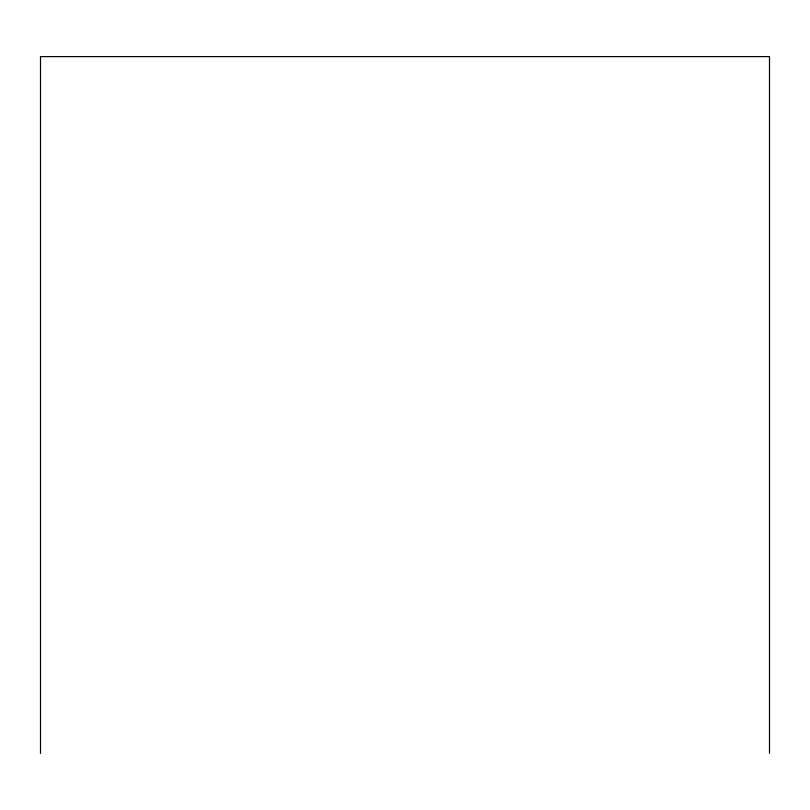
<?xml version="1.0" encoding="UTF-8"?>
<svg xmlns="http://www.w3.org/2000/svg" width="810" height="810" viewBox="0 0 810 810"><rect width="100%" height="100%" fill="white"/><g stroke="black" fill="none" stroke-linecap="round" stroke-linejoin="round"><path stroke-width="1.21" d="M769.5 753.391L769.5 56.609L40.5 56.609L40.5 753.391"/></g></svg>
